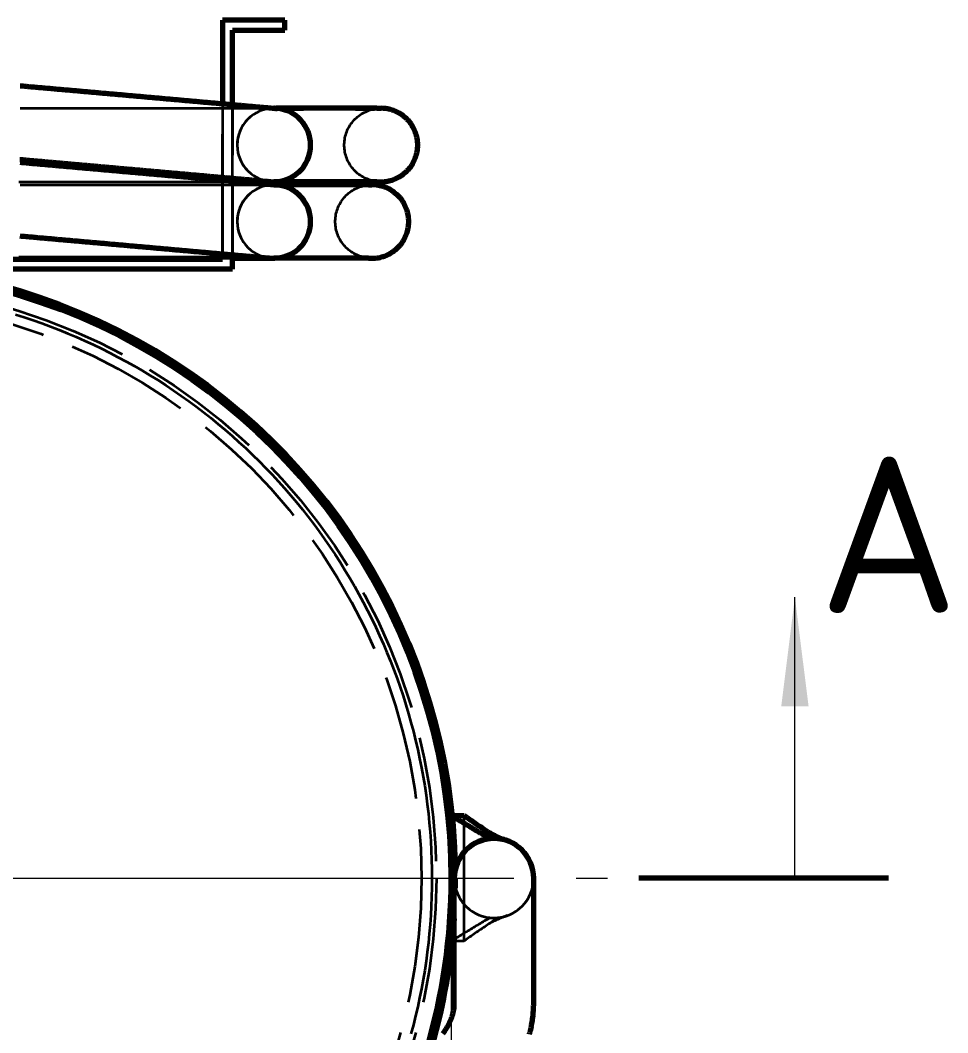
# Model space of a CAD drawing. Header units: millimetres. Extents: x 0 to 2382, y 0 to 420.
# Drawn here: x 165.21 to 194.89, y 138.14 to 170.56 of the extents above; entities that cross this region are included whole.
import ezdxf
from ezdxf.enums import TextEntityAlignment as Align

# ---------------------------------------------------------------- set-up
doc = ezdxf.new("R2010")
doc.units = ezdxf.units.MM
doc.linetypes.add('IRAM-E-TRAZOS', pattern=[5, 4, -1])
doc.linetypes.add('IRAM-F-TRAZO-PUNTO', pattern=[20, 15, -2, 1, -2])
for name, color, linetype, lineweight in [('01-VISIBLE', 7, 'CONTINUOUS', 70), ('02-OCULTA', 4, 'IRAM-E-TRAZOS', 35), ('03-EJE', 1, 'IRAM-F-TRAZO-PUNTO', 18), ('04-COTA', 3, 'CONTINUOUS', 18), ('06-TEXTO', 7, 'CONTINUOUS', 25), ('07-RECUADRO', 7, 'CONTINUOUS', 70), ('08-FINA', 5, 'CONTINUOUS', 18)]:
    doc.layers.add(name, color=color, linetype=linetype, lineweight=lineweight)
doc.styles.add('ISO3098', font='isocpeur.ttf')
doc.dimstyles.new('FLAMA-IRAM', dxfattribs={"dimtxt": 3.5, "dimasz": 3.5, "dimexe": 2, "dimexo": 1.5, "dimgap": 1, "dimtad": 1, "dimdec": 1, "dimtxsty": 'ISO3098', "dimblk": 'IRAM_FLECHA', "dimblk1": 'IRAM_FLECHA', "dimblk2": 'IRAM_FLECHA', "dimcen": 2.5, "dimclrd": 256, "dimclre": 256, "dimclrt": 256, "dimazin": 3, "dimtfac": 1, "dimtmove": 0, "dimatfit": 3, "dimlwd": 18, "dimlwe": 18})

# ---------------------------------------------------------------- blocks, each defined once
blk = doc.blocks.new('IRAM_FLECHA')
blk.add_solid([(0, 0), (-1, 0.125), (-1, -0.125)])

msp = doc.modelspace()

# ---------------------------------------------------------------- hatches: boundary and pattern name
at = {"layer": '08-FINA'}
h = msp.add_hatch(color=7, dxfattribs=at)
h.dxf.hatch_style = 1
h.paths.add_polyline_path([(190, 152.088), (189.563, 148.588), (190.438, 148.588)])

# ---------------------------------------------------------------- linework, layer by layer
at = {"layer": '01-VISIBLE'}
for p, q in [((173.68, 170.558), (171.68, 170.558)), ((171.68, 170.558), (171.68, 167.888)), ((173.68, 170.238), (173.68, 170.558)), ((172, 167.86), (172, 170.238)), ((172, 170.238), (173.68, 170.238)), ((173.406, 167.738), (173.665, 167.738)), ((173.665, 167.738), (173.406, 167.738)), ((175.933, 167.738), (174.275, 167.738)), ((176.623, 167.738), (176.543, 167.738)), ((171.68, 165.529), (171.68, 165.438)), ((172, 165.41), (172, 165.5)), ((173.406, 165.388), (173.665, 165.388)), ((173.665, 165.388), (173.406, 165.388)), ((175.933, 165.388), (174.275, 165.388)), ((176.623, 165.388), (176.543, 165.388)), ((173.65, 165.288), (173.393, 165.288)), ((175.738, 165.288), (174.161, 165.288)), ((176.357, 165.288), (176.249, 165.288)), ((171.68, 163.079), (171.68, 162.908)), ((147.32, 162.908), (171.68, 162.908)), ((147.32, 162.908), (171.68, 162.908)), ((172, 162.588), (172, 163.05)), ((173.65, 162.938), (173.393, 162.938)), ((175.738, 162.938), (174.161, 162.938)), ((176.357, 162.938), (176.249, 162.938)), ((172, 162.588), (161.862, 162.588)), ((179.42, 145.088), (179.04, 145.088)), ((179.1, 139.088), (179.1, 141.748)), ((181.64, 139.088), (181.64, 141.748)), ((179.04, 141.088), (179.1, 141.088))]:
    msp.add_line(p, q, dxfattribs=at)
for points in [[(165.205, 168.462), (165.254, 168.457), (165.304, 168.453), (165.354, 168.448), (165.404, 168.444), (165.454, 168.44), (165.504, 168.435), (165.554, 168.431), (165.603, 168.426), (165.653, 168.422), (165.703, 168.417), (165.753, 168.413), (165.803, 168.409), (165.853, 168.404), (165.902, 168.4), (165.952, 168.395), (166.002, 168.391), (166.052, 168.387), (166.102, 168.382), (166.152, 168.378), (166.201, 168.373), (166.251, 168.369), (166.301, 168.364), (166.351, 168.36), (166.401, 168.356), (166.451, 168.351), (166.501, 168.347), (166.55, 168.342), (166.6, 168.338), (166.65, 168.334), (166.7, 168.329), (166.75, 168.325), (166.8, 168.32), (166.849, 168.316), (166.899, 168.311), (166.949, 168.307), (166.999, 168.303), (167.049, 168.298), (167.099, 168.294), (167.148, 168.289), (167.198, 168.285), (167.248, 168.281), (167.298, 168.276), (167.348, 168.272), (167.398, 168.267), (167.448, 168.263), (167.497, 168.258), (167.547, 168.254), (167.597, 168.25), (167.647, 168.245), (167.697, 168.241), (167.747, 168.236), (167.796, 168.232), (167.846, 168.228), (167.896, 168.223), (167.946, 168.219), (167.996, 168.214), (168.046, 168.21), (168.096, 168.205), (168.145, 168.201), (168.195, 168.197), (168.245, 168.192), (168.295, 168.188), (168.345, 168.183), (168.395, 168.179), (168.444, 168.175), (168.494, 168.17), (168.544, 168.166), (168.594, 168.161), (168.644, 168.157), (168.694, 168.152), (168.743, 168.148), (168.793, 168.144), (168.843, 168.139), (168.893, 168.135), (168.943, 168.13), (168.993, 168.126), (169.043, 168.122), (169.092, 168.117), (169.142, 168.113), (169.192, 168.108), (169.242, 168.104), (169.292, 168.099), (169.342, 168.095), (169.391, 168.091), (169.441, 168.086), (169.491, 168.082), (169.541, 168.077), (169.591, 168.073), (169.641, 168.069), (169.69, 168.064), (169.74, 168.06), (169.79, 168.055), (169.84, 168.051), (169.89, 168.046), (169.94, 168.042), (169.99, 168.038), (170.039, 168.033), (170.089, 168.029), (170.139, 168.024), (170.189, 168.02), (170.239, 168.016), (170.289, 168.011), (170.338, 168.007), (170.388, 168.002), (170.438, 167.998), (170.488, 167.993), (170.538, 167.989), (170.588, 167.985), (170.638, 167.98), (170.687, 167.976), (170.737, 167.971), (170.787, 167.967), (170.837, 167.963), (170.887, 167.958), (170.937, 167.954), (170.986, 167.949), (171.036, 167.945), (171.086, 167.94), (171.136, 167.936), (171.186, 167.932), (171.236, 167.927), (171.285, 167.923), (171.335, 167.918), (171.385, 167.914), (171.435, 167.91), (171.485, 167.905), (171.535, 167.901), (171.585, 167.896), (171.634, 167.892), (171.684, 167.887), (171.734, 167.883), (171.784, 167.879), (171.834, 167.874), (171.884, 167.87), (171.933, 167.865), (171.983, 167.861), (172.033, 167.857), (172.083, 167.852), (172.133, 167.848), (172.183, 167.843), (172.232, 167.839), (172.282, 167.834), (172.332, 167.83), (172.382, 167.826), (172.432, 167.821), (172.482, 167.817), (172.532, 167.812), (172.581, 167.808), (172.631, 167.804), (172.681, 167.799), (172.731, 167.795), (172.781, 167.79), (172.831, 167.786), (172.88, 167.781), (172.93, 167.777), (172.98, 167.773), (173.03, 167.768), (173.08, 167.764), (173.13, 167.759), (173.179, 167.755), (173.229, 167.751), (173.279, 167.746), (173.329, 167.742), (173.379, 167.737), (173.429, 167.733)], [(173.406, 167.738), (173.401, 167.738), (173.396, 167.738), (173.392, 167.738), (173.387, 167.738), (173.382, 167.738), (173.377, 167.738)], [(173.665, 167.738), (173.716, 167.738), (173.767, 167.738), (173.818, 167.738), (173.869, 167.738), (173.92, 167.738), (173.97, 167.738), (174.021, 167.738), (174.072, 167.738), (174.123, 167.738), (174.174, 167.738), (174.225, 167.738), (174.275, 167.738)], [(174.275, 167.738), (174.225, 167.738), (174.174, 167.738), (174.123, 167.738), (174.072, 167.738), (174.021, 167.738), (173.97, 167.738), (173.92, 167.738), (173.869, 167.738), (173.818, 167.738), (173.767, 167.738), (173.716, 167.738), (173.665, 167.738)], [(175.933, 167.738), (175.984, 167.738), (176.034, 167.738), (176.085, 167.738), (176.136, 167.738), (176.187, 167.738), (176.238, 167.738), (176.288, 167.738), (176.339, 167.738), (176.39, 167.738), (176.441, 167.738), (176.492, 167.738), (176.543, 167.738)], [(176.543, 167.738), (176.492, 167.738), (176.441, 167.738), (176.39, 167.738), (176.339, 167.738), (176.288, 167.738), (176.238, 167.738), (176.187, 167.738), (176.136, 167.738), (176.085, 167.738), (176.034, 167.738), (175.984, 167.738), (175.933, 167.738)], [(176.623, 167.738), (176.645, 167.738), (176.666, 167.738), (176.688, 167.738), (176.709, 167.738), (176.731, 167.738), (176.753, 167.738)], [(177.928, 166.563), (177.927, 166.614), (177.923, 166.665), (177.918, 166.716), (177.91, 166.767), (177.9, 166.817), (177.888, 166.867), (177.873, 166.916), (177.857, 166.964), (177.838, 167.012), (177.818, 167.059), (177.795, 167.105), (177.77, 167.15), (177.744, 167.194), (177.715, 167.236), (177.685, 167.278), (177.653, 167.318), (177.619, 167.356), (177.584, 167.393), (177.547, 167.429), (177.508, 167.463), (177.468, 167.495), (177.427, 167.525), (177.384, 167.553), (177.34, 167.58), (177.295, 167.605), (177.249, 167.627), (177.202, 167.648), (177.155, 167.667), (177.106, 167.683), (177.057, 167.697), (177.007, 167.71), (176.957, 167.72), (176.906, 167.727), (176.855, 167.733), (176.804, 167.736), (176.753, 167.738)], [(176.753, 165.388), (176.804, 165.389), (176.855, 165.392), (176.906, 165.398), (176.957, 165.405), (177.007, 165.415), (177.057, 165.428), (177.106, 165.442), (177.155, 165.458), (177.202, 165.477), (177.249, 165.498), (177.295, 165.52), (177.34, 165.545), (177.384, 165.572), (177.427, 165.6), (177.468, 165.63), (177.508, 165.662), (177.547, 165.696), (177.584, 165.732), (177.619, 165.769), (177.653, 165.807), (177.685, 165.847), (177.715, 165.889), (177.744, 165.931), (177.77, 165.975), (177.795, 166.02), (177.818, 166.066), (177.838, 166.113), (177.857, 166.161), (177.873, 166.209), (177.888, 166.258), (177.9, 166.308), (177.91, 166.358), (177.918, 166.409), (177.923, 166.46), (177.927, 166.511), (177.928, 166.563)], [(165.197, 166.103), (165.246, 166.099), (165.296, 166.094), (165.346, 166.09), (165.396, 166.085), (165.446, 166.081), (165.496, 166.077), (165.545, 166.072), (165.595, 166.068), (165.645, 166.063), (165.695, 166.059), (165.745, 166.055), (165.795, 166.05), (165.845, 166.046), (165.894, 166.041), (165.944, 166.037), (165.994, 166.032), (166.044, 166.028), (166.094, 166.024), (166.144, 166.019), (166.193, 166.015), (166.243, 166.01), (166.293, 166.006), (166.343, 166.002), (166.393, 165.997), (166.443, 165.993), (166.492, 165.988), (166.542, 165.984), (166.592, 165.979), (166.642, 165.975), (166.692, 165.971), (166.742, 165.966), (166.792, 165.962), (166.841, 165.957), (166.891, 165.953), (166.941, 165.949), (166.991, 165.944), (167.041, 165.94), (167.091, 165.935), (167.14, 165.931), (167.19, 165.926), (167.24, 165.922), (167.29, 165.918), (167.34, 165.913), (167.39, 165.909), (167.44, 165.904), (167.489, 165.9), (167.539, 165.896), (167.589, 165.891), (167.639, 165.887), (167.689, 165.882), (167.739, 165.878), (167.788, 165.873), (167.838, 165.869), (167.888, 165.865), (167.938, 165.86), (167.988, 165.856), (168.038, 165.851), (168.087, 165.847), (168.137, 165.843), (168.187, 165.838), (168.237, 165.834), (168.287, 165.829), (168.337, 165.825), (168.387, 165.82), (168.436, 165.816), (168.486, 165.812), (168.536, 165.807), (168.586, 165.803), (168.636, 165.798), (168.686, 165.794), (168.735, 165.79), (168.785, 165.785), (168.835, 165.781), (168.885, 165.776), (168.935, 165.772), (168.985, 165.767), (169.034, 165.763), (169.084, 165.759), (169.134, 165.754), (169.184, 165.75), (169.234, 165.745), (169.284, 165.741), (169.334, 165.737), (169.383, 165.732), (169.433, 165.728), (169.483, 165.723), (169.533, 165.719), (169.583, 165.714), (169.633, 165.71), (169.682, 165.706), (169.732, 165.701), (169.782, 165.697), (169.832, 165.692), (169.882, 165.688), (169.932, 165.684), (169.981, 165.679), (170.031, 165.675), (170.081, 165.67), (170.131, 165.666), (170.181, 165.661), (170.231, 165.657), (170.281, 165.653), (170.33, 165.648), (170.38, 165.644), (170.43, 165.639), (170.48, 165.635), (170.53, 165.631), (170.58, 165.626), (170.629, 165.622), (170.679, 165.617), (170.729, 165.613), (170.779, 165.608), (170.829, 165.604), (170.879, 165.6), (170.929, 165.595), (170.978, 165.591), (171.028, 165.586), (171.078, 165.582), (171.128, 165.578), (171.178, 165.573), (171.228, 165.569), (171.277, 165.564), (171.327, 165.56), (171.377, 165.555), (171.427, 165.551), (171.477, 165.547), (171.527, 165.542), (171.576, 165.538), (171.626, 165.533), (171.676, 165.529), (171.726, 165.525), (171.776, 165.52), (171.826, 165.516), (171.876, 165.511), (171.925, 165.507), (171.975, 165.502), (172.025, 165.498), (172.075, 165.494), (172.125, 165.489), (172.175, 165.485), (172.224, 165.48), (172.274, 165.476), (172.324, 165.472), (172.374, 165.467), (172.424, 165.463), (172.474, 165.458), (172.523, 165.454), (172.573, 165.449), (172.623, 165.445), (172.673, 165.441), (172.723, 165.436), (172.773, 165.432), (172.823, 165.427), (172.872, 165.423), (172.922, 165.419), (172.972, 165.414), (173.022, 165.41), (173.072, 165.405), (173.122, 165.401), (173.171, 165.397), (173.221, 165.392)], [(165.205, 166.012), (165.254, 166.007), (165.304, 166.003), (165.354, 165.998), (165.404, 165.994), (165.454, 165.99), (165.504, 165.985), (165.554, 165.981), (165.603, 165.976), (165.653, 165.972), (165.703, 165.967), (165.753, 165.963), (165.803, 165.959), (165.853, 165.954), (165.902, 165.95), (165.952, 165.945), (166.002, 165.941), (166.052, 165.937), (166.102, 165.932), (166.152, 165.928), (166.201, 165.923), (166.251, 165.919), (166.301, 165.914), (166.351, 165.91), (166.401, 165.906), (166.451, 165.901), (166.501, 165.897), (166.55, 165.892), (166.6, 165.888), (166.65, 165.884), (166.7, 165.879), (166.75, 165.875), (166.8, 165.87), (166.849, 165.866), (166.899, 165.861), (166.949, 165.857), (166.999, 165.853), (167.049, 165.848), (167.099, 165.844), (167.148, 165.839), (167.198, 165.835), (167.248, 165.831), (167.298, 165.826), (167.348, 165.822), (167.398, 165.817), (167.448, 165.813), (167.497, 165.808), (167.547, 165.804), (167.597, 165.8), (167.647, 165.795), (167.697, 165.791), (167.747, 165.786), (167.796, 165.782), (167.846, 165.778), (167.896, 165.773), (167.946, 165.769), (167.996, 165.764), (168.046, 165.76), (168.096, 165.755), (168.145, 165.751), (168.195, 165.747), (168.245, 165.742), (168.295, 165.738), (168.345, 165.733), (168.395, 165.729), (168.444, 165.725), (168.494, 165.72), (168.544, 165.716), (168.594, 165.711), (168.644, 165.707), (168.694, 165.702), (168.743, 165.698), (168.793, 165.694), (168.843, 165.689), (168.893, 165.685), (168.943, 165.68), (168.993, 165.676), (169.043, 165.672), (169.092, 165.667), (169.142, 165.663), (169.192, 165.658), (169.242, 165.654), (169.292, 165.649), (169.342, 165.645), (169.391, 165.641), (169.441, 165.636), (169.491, 165.632), (169.541, 165.627), (169.591, 165.623), (169.641, 165.619), (169.69, 165.614), (169.74, 165.61), (169.79, 165.605), (169.84, 165.601), (169.89, 165.596), (169.94, 165.592), (169.99, 165.588), (170.039, 165.583), (170.089, 165.579), (170.139, 165.574), (170.189, 165.57), (170.239, 165.566), (170.289, 165.561), (170.338, 165.557), (170.388, 165.552), (170.438, 165.548), (170.488, 165.543), (170.538, 165.539), (170.588, 165.535), (170.638, 165.53), (170.687, 165.526), (170.737, 165.521), (170.787, 165.517), (170.837, 165.513), (170.887, 165.508), (170.937, 165.504), (170.986, 165.499), (171.036, 165.495), (171.086, 165.49), (171.136, 165.486), (171.186, 165.482), (171.236, 165.477), (171.285, 165.473), (171.335, 165.468), (171.385, 165.464), (171.435, 165.46), (171.485, 165.455), (171.535, 165.451), (171.585, 165.446), (171.634, 165.442), (171.684, 165.437), (171.734, 165.433), (171.784, 165.429), (171.834, 165.424), (171.884, 165.42), (171.933, 165.415), (171.983, 165.411), (172.033, 165.407), (172.083, 165.402), (172.133, 165.398), (172.183, 165.393), (172.232, 165.389), (172.282, 165.384), (172.332, 165.38), (172.382, 165.376), (172.432, 165.371), (172.482, 165.367), (172.532, 165.362), (172.581, 165.358), (172.631, 165.354), (172.681, 165.349), (172.731, 165.345), (172.781, 165.34), (172.831, 165.336), (172.88, 165.331), (172.93, 165.327), (172.98, 165.323), (173.03, 165.318), (173.08, 165.314), (173.13, 165.309), (173.179, 165.305), (173.229, 165.301), (173.279, 165.296), (173.329, 165.292), (173.379, 165.287), (173.429, 165.283)], [(172.248, 165.388), (172.3, 165.388), (172.351, 165.388), (172.402, 165.388), (172.453, 165.388), (172.505, 165.388), (172.556, 165.388), (172.607, 165.388), (172.659, 165.388), (172.71, 165.388), (172.761, 165.388), (172.812, 165.388), (172.864, 165.388), (172.915, 165.388), (172.966, 165.388), (173.017, 165.388), (173.069, 165.388), (173.12, 165.388), (173.171, 165.388), (173.222, 165.388), (173.274, 165.388), (173.325, 165.388)], [(173.406, 165.388), (173.393, 165.388), (173.379, 165.388), (173.366, 165.388), (173.352, 165.388), (173.339, 165.388), (173.325, 165.388)], [(173.665, 165.388), (173.716, 165.388), (173.767, 165.388), (173.818, 165.388), (173.869, 165.388), (173.92, 165.388), (173.97, 165.388), (174.021, 165.388), (174.072, 165.388), (174.123, 165.388), (174.174, 165.388), (174.225, 165.388), (174.275, 165.388)], [(174.275, 165.388), (174.225, 165.388), (174.174, 165.388), (174.123, 165.388), (174.072, 165.388), (174.021, 165.388), (173.97, 165.388), (173.92, 165.388), (173.869, 165.388), (173.818, 165.388), (173.767, 165.388), (173.716, 165.388), (173.665, 165.388)], [(175.933, 165.388), (175.984, 165.388), (176.034, 165.388), (176.085, 165.388), (176.136, 165.388), (176.187, 165.388), (176.238, 165.388), (176.288, 165.388), (176.339, 165.388), (176.39, 165.388), (176.441, 165.388), (176.492, 165.388), (176.543, 165.388)], [(176.543, 165.388), (176.492, 165.388), (176.441, 165.388), (176.39, 165.388), (176.339, 165.388), (176.288, 165.388), (176.238, 165.388), (176.187, 165.388), (176.136, 165.388), (176.085, 165.388), (176.034, 165.388), (175.984, 165.388), (175.933, 165.388)], [(176.623, 165.388), (176.645, 165.388), (176.666, 165.388), (176.688, 165.388), (176.709, 165.388), (176.731, 165.388), (176.753, 165.388)], [(176.623, 165.388), (176.645, 165.388), (176.666, 165.388), (176.688, 165.388), (176.709, 165.388), (176.731, 165.388), (176.753, 165.388)], [(173.393, 165.288), (173.39, 165.288), (173.387, 165.288), (173.385, 165.288), (173.382, 165.288), (173.38, 165.288), (173.377, 165.288)], [(174.161, 165.288), (174.11, 165.288), (174.059, 165.288), (174.007, 165.288), (173.956, 165.288), (173.905, 165.288), (173.854, 165.288), (173.803, 165.288), (173.752, 165.288), (173.701, 165.288), (173.65, 165.288)], [(176.249, 165.288), (176.198, 165.288), (176.147, 165.288), (176.096, 165.288), (176.045, 165.288), (175.993, 165.288), (175.942, 165.288), (175.891, 165.288), (175.84, 165.288), (175.789, 165.288), (175.738, 165.288)], [(176.357, 165.288), (176.375, 165.288), (176.393, 165.288), (176.411, 165.288), (176.429, 165.288), (176.447, 165.288), (176.465, 165.288)], [(177.64, 164.113), (177.639, 164.164), (177.636, 164.215), (177.63, 164.266), (177.622, 164.317), (177.612, 164.367), (177.6, 164.417), (177.586, 164.466), (177.569, 164.514), (177.551, 164.562), (177.53, 164.609), (177.507, 164.655), (177.483, 164.7), (177.456, 164.744), (177.428, 164.786), (177.397, 164.828), (177.365, 164.868), (177.331, 164.906), (177.296, 164.943), (177.259, 164.979), (177.22, 165.013), (177.18, 165.045), (177.139, 165.075), (177.096, 165.103), (177.053, 165.13), (177.008, 165.155), (176.962, 165.177), (176.915, 165.198), (176.867, 165.217), (176.818, 165.233), (176.769, 165.247), (176.719, 165.26), (176.669, 165.27), (176.618, 165.277), (176.567, 165.283), (176.516, 165.286), (176.465, 165.288)], [(176.465, 162.938), (176.516, 162.939), (176.567, 162.942), (176.618, 162.948), (176.669, 162.955), (176.719, 162.965), (176.769, 162.978), (176.818, 162.992), (176.867, 163.008), (176.915, 163.027), (176.962, 163.048), (177.008, 163.07), (177.053, 163.095), (177.096, 163.122), (177.139, 163.15), (177.18, 163.18), (177.22, 163.212), (177.259, 163.246), (177.296, 163.282), (177.331, 163.319), (177.365, 163.357), (177.397, 163.397), (177.428, 163.439), (177.456, 163.481), (177.483, 163.525), (177.507, 163.57), (177.53, 163.616), (177.551, 163.663), (177.569, 163.711), (177.586, 163.759), (177.6, 163.808), (177.612, 163.858), (177.622, 163.908), (177.63, 163.959), (177.636, 164.01), (177.639, 164.061), (177.64, 164.113)], [(165.197, 163.653), (165.246, 163.649), (165.296, 163.644), (165.346, 163.64), (165.396, 163.635), (165.446, 163.631), (165.496, 163.627), (165.545, 163.622), (165.595, 163.618), (165.645, 163.613), (165.695, 163.609), (165.745, 163.605), (165.795, 163.6), (165.845, 163.596), (165.894, 163.591), (165.944, 163.587), (165.994, 163.582), (166.044, 163.578), (166.094, 163.574), (166.144, 163.569), (166.193, 163.565), (166.243, 163.56), (166.293, 163.556), (166.343, 163.552), (166.393, 163.547), (166.443, 163.543), (166.492, 163.538), (166.542, 163.534), (166.592, 163.529), (166.642, 163.525), (166.692, 163.521), (166.742, 163.516), (166.792, 163.512), (166.841, 163.507), (166.891, 163.503), (166.941, 163.499), (166.991, 163.494), (167.041, 163.49), (167.091, 163.485), (167.14, 163.481), (167.19, 163.476), (167.24, 163.472), (167.29, 163.468), (167.34, 163.463), (167.39, 163.459), (167.44, 163.454), (167.489, 163.45), (167.539, 163.446), (167.589, 163.441), (167.639, 163.437), (167.689, 163.432), (167.739, 163.428), (167.788, 163.423), (167.838, 163.419), (167.888, 163.415), (167.938, 163.41), (167.988, 163.406), (168.038, 163.401), (168.087, 163.397), (168.137, 163.393), (168.187, 163.388), (168.237, 163.384), (168.287, 163.379), (168.337, 163.375), (168.387, 163.37), (168.436, 163.366), (168.486, 163.362), (168.536, 163.357), (168.586, 163.353), (168.636, 163.348), (168.686, 163.344), (168.735, 163.34), (168.785, 163.335), (168.835, 163.331), (168.885, 163.326), (168.935, 163.322), (168.985, 163.317), (169.034, 163.313), (169.084, 163.309), (169.134, 163.304), (169.184, 163.3), (169.234, 163.295), (169.284, 163.291), (169.334, 163.287), (169.383, 163.282), (169.433, 163.278), (169.483, 163.273), (169.533, 163.269), (169.583, 163.264), (169.633, 163.26), (169.682, 163.256), (169.732, 163.251), (169.782, 163.247), (169.832, 163.242), (169.882, 163.238), (169.932, 163.234), (169.981, 163.229), (170.031, 163.225), (170.081, 163.22), (170.131, 163.216), (170.181, 163.211), (170.231, 163.207), (170.281, 163.203), (170.33, 163.198), (170.38, 163.194), (170.43, 163.189), (170.48, 163.185), (170.53, 163.181), (170.58, 163.176), (170.629, 163.172), (170.679, 163.167), (170.729, 163.163), (170.779, 163.158), (170.829, 163.154), (170.879, 163.15), (170.929, 163.145), (170.978, 163.141), (171.028, 163.136), (171.078, 163.132), (171.128, 163.128), (171.178, 163.123), (171.228, 163.119), (171.277, 163.114), (171.327, 163.11), (171.377, 163.105), (171.427, 163.101), (171.477, 163.097), (171.527, 163.092), (171.576, 163.088), (171.626, 163.083), (171.676, 163.079), (171.726, 163.075), (171.776, 163.07), (171.826, 163.066), (171.876, 163.061), (171.925, 163.057), (171.975, 163.052), (172.025, 163.048), (172.075, 163.044), (172.125, 163.039), (172.175, 163.035), (172.224, 163.03), (172.274, 163.026), (172.324, 163.022), (172.374, 163.017), (172.424, 163.013), (172.474, 163.008), (172.523, 163.004), (172.573, 162.999), (172.623, 162.995), (172.673, 162.991), (172.723, 162.986), (172.773, 162.982), (172.823, 162.977), (172.872, 162.973), (172.922, 162.969), (172.972, 162.964), (173.022, 162.96), (173.072, 162.955), (173.122, 162.951), (173.171, 162.947), (173.221, 162.942)], [(165.159, 162.938), (165.209, 162.938), (165.259, 162.938), (165.309, 162.938), (165.359, 162.938), (165.41, 162.938), (165.46, 162.938), (165.51, 162.938), (165.56, 162.938), (165.61, 162.938), (165.66, 162.938), (165.71, 162.938), (165.761, 162.938), (165.811, 162.938), (165.861, 162.938), (165.911, 162.938), (165.961, 162.938), (166.011, 162.938), (166.062, 162.938), (166.112, 162.938), (166.162, 162.938), (166.212, 162.938), (166.262, 162.938), (166.312, 162.938), (166.363, 162.938), (166.413, 162.938), (166.463, 162.938), (166.513, 162.938), (166.563, 162.938), (166.613, 162.938), (166.664, 162.938), (166.714, 162.938), (166.764, 162.938), (166.814, 162.938), (166.864, 162.938), (166.914, 162.938), (166.965, 162.938), (167.015, 162.938), (167.065, 162.938), (167.115, 162.938), (167.165, 162.938), (167.215, 162.938), (167.266, 162.938), (167.316, 162.938), (167.366, 162.938), (167.416, 162.938), (167.466, 162.938), (167.516, 162.938), (167.567, 162.938), (167.617, 162.938), (167.667, 162.938), (167.717, 162.938), (167.767, 162.938), (167.817, 162.938), (167.868, 162.938), (167.918, 162.938), (167.968, 162.938), (168.018, 162.938), (168.068, 162.938), (168.118, 162.938), (168.169, 162.938), (168.219, 162.938), (168.269, 162.938), (168.319, 162.938), (168.369, 162.938), (168.419, 162.938), (168.47, 162.938), (168.52, 162.938), (168.57, 162.938), (168.62, 162.938), (168.67, 162.938), (168.72, 162.938), (168.77, 162.938), (168.821, 162.938), (168.871, 162.938), (168.921, 162.938), (168.971, 162.938), (169.021, 162.938), (169.071, 162.938), (169.122, 162.938), (169.172, 162.938), (169.222, 162.938), (169.272, 162.938), (169.322, 162.938), (169.372, 162.938), (169.423, 162.938), (169.473, 162.938), (169.523, 162.938), (169.573, 162.938), (169.623, 162.938), (169.673, 162.938), (169.724, 162.938), (169.774, 162.938), (169.824, 162.938), (169.874, 162.938), (169.924, 162.938), (169.974, 162.938), (170.025, 162.938), (170.075, 162.938), (170.125, 162.938), (170.175, 162.938), (170.225, 162.938), (170.275, 162.938), (170.326, 162.938), (170.376, 162.938), (170.426, 162.938), (170.476, 162.938), (170.526, 162.938), (170.576, 162.938), (170.627, 162.938), (170.677, 162.938), (170.727, 162.938), (170.777, 162.938), (170.827, 162.938), (170.877, 162.938), (170.928, 162.938), (170.978, 162.938), (171.028, 162.938), (171.078, 162.938), (171.128, 162.938), (171.178, 162.938), (171.229, 162.938), (171.279, 162.938), (171.329, 162.938), (171.379, 162.938), (171.429, 162.938), (171.479, 162.938), (171.53, 162.938), (171.58, 162.938), (171.63, 162.938), (171.68, 162.938)], [(172, 162.938), (172.051, 162.938), (172.102, 162.938), (172.153, 162.938), (172.204, 162.938), (172.255, 162.938), (172.306, 162.938), (172.357, 162.938), (172.408, 162.938), (172.459, 162.938), (172.51, 162.938), (172.561, 162.938), (172.612, 162.938), (172.663, 162.938), (172.713, 162.938), (172.764, 162.938), (172.815, 162.938), (172.866, 162.938), (172.917, 162.938), (172.968, 162.938), (173.019, 162.938), (173.07, 162.938), (173.121, 162.938), (173.172, 162.938), (173.223, 162.938), (173.274, 162.938), (173.325, 162.938)], [(173.393, 162.938), (173.381, 162.938), (173.37, 162.938), (173.359, 162.938), (173.348, 162.938), (173.336, 162.938), (173.325, 162.938)], [(174.161, 162.938), (174.11, 162.938), (174.059, 162.938), (174.007, 162.938), (173.956, 162.938), (173.905, 162.938), (173.854, 162.938), (173.803, 162.938), (173.752, 162.938), (173.701, 162.938), (173.65, 162.938)], [(176.249, 162.938), (176.198, 162.938), (176.147, 162.938), (176.096, 162.938), (176.045, 162.938), (175.993, 162.938), (175.942, 162.938), (175.891, 162.938), (175.84, 162.938), (175.789, 162.938), (175.738, 162.938)], [(176.357, 162.938), (176.375, 162.938), (176.393, 162.938), (176.411, 162.938), (176.429, 162.938), (176.447, 162.938), (176.465, 162.938)], [(176.357, 162.938), (176.375, 162.938), (176.393, 162.938), (176.411, 162.938), (176.429, 162.938), (176.447, 162.938), (176.465, 162.938)], [(180.244, 144.351), (180.201, 144.377), (180.158, 144.403), (180.115, 144.429), (180.072, 144.455), (180.029, 144.48), (179.986, 144.506), (179.943, 144.532), (179.9, 144.558), (179.857, 144.584), (179.814, 144.609), (179.771, 144.635), (179.729, 144.661), (179.686, 144.687), (179.643, 144.713), (179.6, 144.739), (179.557, 144.764), (179.514, 144.79), (179.471, 144.816), (179.428, 144.842), (179.385, 144.868), (179.342, 144.894), (179.299, 144.919), (179.256, 144.945), (179.213, 144.971), (179.171, 144.997), (179.128, 145.023), (179.085, 145.049), (179.042, 145.074)], [(180.118, 144.61), (180.074, 144.64), (180.03, 144.67), (179.987, 144.7), (179.943, 144.73), (179.9, 144.759), (179.856, 144.789), (179.812, 144.819), (179.769, 144.849), (179.725, 144.879), (179.682, 144.909), (179.638, 144.938), (179.594, 144.968), (179.551, 144.998), (179.507, 145.028), (179.464, 145.058), (179.42, 145.088)], [(180.496, 144.351), (180.454, 144.38), (180.412, 144.409), (180.37, 144.438), (180.328, 144.466), (180.286, 144.495), (180.244, 144.524), (180.202, 144.553), (180.16, 144.581), (180.118, 144.61)], [(180.789, 144.286), (180.739, 144.304), (180.689, 144.323), (180.639, 144.342), (180.59, 144.362), (180.54, 144.383), (180.491, 144.404), (180.443, 144.427), (180.395, 144.45), (180.347, 144.474), (180.3, 144.499), (180.253, 144.525), (180.207, 144.552), (180.162, 144.581), (180.118, 144.61)], [(179.1, 141.748), (179.1, 141.799), (179.1, 141.851), (179.1, 141.902), (179.1, 141.954), (179.1, 142.005), (179.1, 142.057), (179.1, 142.108), (179.1, 142.16), (179.1, 142.212), (179.1, 142.263), (179.1, 142.315), (179.1, 142.366), (179.1, 142.418), (179.1, 142.469), (179.1, 142.521), (179.1, 142.572), (179.1, 142.624), (179.1, 142.675), (179.1, 142.727), (179.1, 142.778), (179.1, 142.83), (179.1, 142.881), (179.1, 142.933), (179.1, 142.984), (179.1, 143.036), (179.1, 143.088)], [(181.64, 141.748), (181.64, 141.799), (181.64, 141.851), (181.64, 141.902), (181.64, 141.954), (181.64, 142.005), (181.64, 142.057), (181.64, 142.108), (181.64, 142.16), (181.64, 142.212), (181.64, 142.263), (181.64, 142.315), (181.64, 142.366), (181.64, 142.418), (181.64, 142.469), (181.64, 142.521), (181.64, 142.572), (181.64, 142.624), (181.64, 142.675), (181.64, 142.727), (181.64, 142.778), (181.64, 142.83), (181.64, 142.881), (181.64, 142.933), (181.64, 142.984), (181.64, 143.036), (181.64, 143.088)], [(179.1, 141.136), (179.09, 141.13), (179.081, 141.124), (179.071, 141.118), (179.061, 141.112), (179.051, 141.106), (179.042, 141.101)], [(178.736, 138.12), (178.765, 138.16), (178.794, 138.201), (178.821, 138.243), (178.848, 138.286), (178.874, 138.329), (178.898, 138.372), (178.922, 138.416), (178.945, 138.461), (178.966, 138.506), (178.986, 138.552), (179.005, 138.599), (179.022, 138.646), (179.038, 138.693), (179.052, 138.741), (179.064, 138.79), (179.075, 138.839), (179.084, 138.888), (179.091, 138.938), (179.096, 138.987), (179.099, 139.037), (179.1, 139.088)], [(181.509, 138.099), (181.522, 138.147), (181.534, 138.196), (181.545, 138.244), (181.556, 138.293), (181.566, 138.342), (181.575, 138.391), (181.584, 138.44), (181.592, 138.49), (181.6, 138.539), (181.607, 138.589), (181.613, 138.638), (181.619, 138.688), (181.624, 138.738), (181.628, 138.788), (181.632, 138.838), (181.635, 138.888), (181.637, 138.937), (181.639, 138.987), (181.64, 139.037), (181.64, 139.088)]]:
    msp.add_lwpolyline(points, dxfattribs=at)
for centre, radius, start, end in [((173.325, 166.563), 1.175, 88.017, 90), ((173.325, 166.563), 1.175, 0, 84.9364), ((173.325, 166.563), 1.175, 0, 84.9364), ((173.325, 166.563), 1.175, 84.9364, 84.9379), ((173.325, 166.563), 1.175, -95.0636, 0), ((173.325, 166.563), 1.175, -95.0652, -95.0636), ((173.325, 164.113), 1.175, 88.3461, 90), ((173.325, 164.113), 1.175, 0, 90), ((173.325, 164.113), 1.175, 0, 84.9364), ((173.325, 164.113), 1.175, 84.9364, 84.9379), ((173.325, 164.113), 1.175, -95.0636, 0), ((173.325, 164.113), 1.175, -95.0652, -95.0636), ((159.5, 143.088), 19.643, 0.922, 125.6391), ((159.5, 143.088), 19.5, 0, 125.8133), ((180.37, 143.088), 1.27, 0, -180), ((180.37, 143.088), 1.27, 95.7106, 165.5895), ((180.37, 143.088), 1.27, 84.2894, 95.7106), ((159.5, 143.088), 19.5, -16.5135, 0), ((159.5, 143.088), 19.643, -0.922, 0), ((159.5, 143.088), 19.643, -15.8234, -3.7697)]:
    msp.add_arc(centre, radius, start, end, dxfattribs=at)
at = {"layer": '02-OCULTA'}
for p, q in [((171.68, 162.908), (171.68, 170.558)), ((171.68, 170.558), (173.68, 170.558)), ((173.68, 170.558), (171.68, 170.558)), ((171.68, 170.558), (171.68, 162.908)), ((171.68, 162.908), (171.68, 170.558)), ((171.68, 170.558), (173.68, 170.558)), ((173.68, 170.238), (173.68, 170.558)), ((173.68, 170.238), (173.68, 170.558)), ((173.68, 170.238), (173.68, 170.558)), ((172, 170.238), (173.68, 170.238)), ((172, 170.238), (172, 162.588)), ((172, 162.588), (172, 170.238)), ((172, 170.238), (173.68, 170.238)), ((172, 170.238), (173.68, 170.238)), ((172, 170.238), (172, 162.588)), ((171.68, 167.888), (171.68, 165.529)), ((172, 165.5), (172, 167.86)), ((174.275, 167.738), (175.933, 167.738)), ((176.543, 167.738), (176.623, 167.738)), ((171.68, 165.438), (171.68, 163.079)), ((172, 163.05), (172, 165.41)), ((174.275, 165.388), (175.933, 165.388)), ((176.543, 165.388), (176.623, 165.388)), ((173.393, 165.288), (173.65, 165.288)), ((174.161, 165.288), (175.738, 165.288)), ((176.249, 165.288), (176.357, 165.288)), ((147.32, 162.908), (171.68, 162.908)), ((147.32, 162.908), (171.68, 162.908)), ((173.393, 162.938), (173.65, 162.938)), ((174.161, 162.938), (175.738, 162.938)), ((176.249, 162.938), (176.357, 162.938)), ((147, 162.588), (172, 162.588)), ((172, 162.588), (147, 162.588)), ((147, 162.588), (172, 162.588)), ((178.046, 149.113), (178.074, 149.123)), ((178.046, 149.113), (178.074, 149.123)), ((179.02, 145.088), (179.02, 141.088)), ((179.04, 145.088), (179.02, 145.088)), ((179.02, 141.088), (179.02, 145.088)), ((179.02, 145.088), (179.42, 145.088)), ((179.42, 143.088), (179.42, 145.088)), ((179.42, 141.088), (179.42, 145.088)), ((179.42, 141.088), (179.42, 143.088)), ((179.02, 141.088), (179.04, 141.088)), ((179.02, 141.088), (179.42, 141.088)), ((179.1, 141.088), (179.42, 141.088))]:
    msp.add_line(p, q, dxfattribs=at)
for points in [[(165.206, 167.738), (165.256, 167.738), (165.306, 167.738), (165.357, 167.738), (165.407, 167.738), (165.457, 167.738), (165.507, 167.738), (165.557, 167.738), (165.607, 167.738), (165.657, 167.738), (165.707, 167.738), (165.758, 167.738), (165.808, 167.738), (165.858, 167.738), (165.908, 167.738), (165.958, 167.738), (166.008, 167.738), (166.058, 167.738), (166.108, 167.738), (166.158, 167.738), (166.209, 167.738), (166.259, 167.738), (166.309, 167.738), (166.359, 167.738), (166.409, 167.738), (166.459, 167.738), (166.509, 167.738), (166.559, 167.738), (166.609, 167.738), (166.66, 167.738), (166.71, 167.738), (166.76, 167.738), (166.81, 167.738), (166.86, 167.738), (166.91, 167.738), (166.96, 167.738), (167.01, 167.738), (167.061, 167.738), (167.111, 167.738), (167.161, 167.738), (167.211, 167.738), (167.261, 167.738), (167.311, 167.738), (167.361, 167.738), (167.411, 167.738), (167.461, 167.738), (167.512, 167.738), (167.562, 167.738), (167.612, 167.738), (167.662, 167.738), (167.712, 167.738), (167.762, 167.738), (167.812, 167.738), (167.862, 167.738), (167.913, 167.738), (167.963, 167.738), (168.013, 167.738), (168.063, 167.738), (168.113, 167.738), (168.163, 167.738), (168.213, 167.738), (168.263, 167.738), (168.313, 167.738), (168.364, 167.738), (168.414, 167.738), (168.464, 167.738), (168.514, 167.738), (168.564, 167.738), (168.614, 167.738), (168.664, 167.738), (168.714, 167.738), (168.764, 167.738), (168.815, 167.738), (168.865, 167.738), (168.915, 167.738), (168.965, 167.738), (169.015, 167.738), (169.065, 167.738), (169.115, 167.738), (169.165, 167.738), (169.216, 167.738), (169.266, 167.738), (169.316, 167.738), (169.366, 167.738), (169.416, 167.738), (169.466, 167.738), (169.516, 167.738), (169.566, 167.738), (169.616, 167.738), (169.667, 167.738), (169.717, 167.738), (169.767, 167.738), (169.817, 167.738), (169.867, 167.738), (169.917, 167.738), (169.967, 167.738), (170.017, 167.738), (170.067, 167.738), (170.118, 167.738), (170.168, 167.738), (170.218, 167.738), (170.268, 167.738), (170.318, 167.738), (170.368, 167.738), (170.418, 167.738), (170.468, 167.738), (170.519, 167.738), (170.569, 167.738), (170.619, 167.738), (170.669, 167.738), (170.719, 167.738), (170.769, 167.738), (170.819, 167.738), (170.869, 167.738), (170.919, 167.738), (170.97, 167.738), (171.02, 167.738), (171.07, 167.738), (171.12, 167.738), (171.17, 167.738), (171.22, 167.738), (171.27, 167.738), (171.32, 167.738), (171.37, 167.738), (171.421, 167.738), (171.471, 167.738), (171.521, 167.738), (171.571, 167.738), (171.621, 167.738), (171.671, 167.738), (171.721, 167.738), (171.771, 167.738), (171.822, 167.738), (171.872, 167.738), (171.922, 167.738), (171.972, 167.738), (172.022, 167.738), (172.072, 167.738), (172.122, 167.738), (172.172, 167.738), (172.222, 167.738), (172.273, 167.738), (172.323, 167.738), (172.373, 167.738), (172.423, 167.738), (172.473, 167.738), (172.523, 167.738), (172.573, 167.738), (172.623, 167.738), (172.673, 167.738), (172.724, 167.738), (172.774, 167.738), (172.824, 167.738), (172.874, 167.738), (172.924, 167.738), (172.974, 167.738), (173.024, 167.738), (173.074, 167.738), (173.125, 167.738), (173.175, 167.738), (173.225, 167.738), (173.275, 167.738), (173.325, 167.738)], [(173.406, 167.738), (173.393, 167.738), (173.379, 167.738), (173.366, 167.738), (173.352, 167.738), (173.339, 167.738), (173.325, 167.738)], [(173.377, 167.738), (173.368, 167.738), (173.36, 167.738), (173.351, 167.738), (173.342, 167.738), (173.334, 167.738), (173.325, 167.738)], [(176.753, 165.388), (176.702, 165.389), (176.652, 165.392), (176.602, 165.397), (176.552, 165.405), (176.502, 165.415), (176.453, 165.426), (176.404, 165.44), (176.356, 165.456), (176.309, 165.475), (176.263, 165.495), (176.217, 165.517), (176.173, 165.541), (176.129, 165.567), (176.087, 165.594), (176.046, 165.624), (176.006, 165.655), (175.968, 165.688), (175.931, 165.723), (175.896, 165.759), (175.862, 165.797), (175.83, 165.836), (175.799, 165.876), (175.771, 165.918), (175.744, 165.96), (175.719, 166.004), (175.696, 166.049), (175.675, 166.095), (175.656, 166.142), (175.638, 166.19), (175.623, 166.238), (175.611, 166.287), (175.6, 166.336), (175.591, 166.386), (175.585, 166.436), (175.58, 166.487), (175.578, 166.537), (175.578, 166.588), (175.58, 166.638), (175.585, 166.689), (175.591, 166.739), (175.6, 166.789), (175.611, 166.838), (175.623, 166.887), (175.638, 166.935), (175.656, 166.983), (175.675, 167.03), (175.696, 167.076), (175.719, 167.121), (175.744, 167.165), (175.771, 167.207), (175.799, 167.249), (175.83, 167.289), (175.862, 167.328), (175.896, 167.366), (175.931, 167.402), (175.968, 167.437), (176.006, 167.47), (176.046, 167.501), (176.087, 167.531), (176.129, 167.558), (176.173, 167.584), (176.217, 167.608), (176.263, 167.63), (176.309, 167.65), (176.356, 167.669), (176.404, 167.685), (176.453, 167.699), (176.502, 167.71), (176.552, 167.72), (176.602, 167.728), (176.652, 167.733), (176.702, 167.736), (176.753, 167.738)], [(176.623, 167.738), (176.645, 167.738), (176.666, 167.738), (176.688, 167.738), (176.709, 167.738), (176.731, 167.738), (176.753, 167.738)], [(165.163, 165.388), (165.213, 165.388), (165.264, 165.388), (165.314, 165.388), (165.364, 165.388), (165.414, 165.388), (165.465, 165.388), (165.515, 165.388), (165.565, 165.388), (165.615, 165.388), (165.666, 165.388), (165.716, 165.388), (165.766, 165.388), (165.816, 165.388), (165.867, 165.388), (165.917, 165.388), (165.967, 165.388), (166.017, 165.388), (166.068, 165.388), (166.118, 165.388), (166.168, 165.388), (166.218, 165.388), (166.269, 165.388), (166.319, 165.388), (166.369, 165.388), (166.419, 165.388), (166.47, 165.388), (166.52, 165.388), (166.57, 165.388), (166.62, 165.388), (166.671, 165.388), (166.721, 165.388), (166.771, 165.388), (166.821, 165.388), (166.872, 165.388), (166.922, 165.388), (166.972, 165.388), (167.022, 165.388), (167.073, 165.388), (167.123, 165.388), (167.173, 165.388), (167.223, 165.388), (167.274, 165.388), (167.324, 165.388), (167.374, 165.388), (167.424, 165.388), (167.475, 165.388), (167.525, 165.388), (167.575, 165.388), (167.625, 165.388), (167.676, 165.388), (167.726, 165.388), (167.776, 165.388), (167.826, 165.388), (167.877, 165.388), (167.927, 165.388), (167.977, 165.388), (168.027, 165.388), (168.078, 165.388), (168.128, 165.388), (168.178, 165.388), (168.228, 165.388), (168.279, 165.388), (168.329, 165.388), (168.379, 165.388), (168.429, 165.388), (168.48, 165.388), (168.53, 165.388), (168.58, 165.388), (168.63, 165.388), (168.681, 165.388), (168.731, 165.388), (168.781, 165.388), (168.831, 165.388), (168.882, 165.388), (168.932, 165.388), (168.982, 165.388), (169.032, 165.388), (169.083, 165.388), (169.133, 165.388), (169.183, 165.388), (169.233, 165.388), (169.284, 165.388), (169.334, 165.388), (169.384, 165.388), (169.434, 165.388), (169.485, 165.388), (169.535, 165.388), (169.585, 165.388), (169.635, 165.388), (169.686, 165.388), (169.736, 165.388), (169.786, 165.388), (169.836, 165.388), (169.887, 165.388), (169.937, 165.388), (169.987, 165.388), (170.037, 165.388), (170.088, 165.388), (170.138, 165.388), (170.188, 165.388), (170.238, 165.388), (170.289, 165.388), (170.339, 165.388), (170.389, 165.388), (170.439, 165.388), (170.49, 165.388), (170.54, 165.388), (170.59, 165.388), (170.64, 165.388), (170.691, 165.388), (170.741, 165.388), (170.791, 165.388), (170.841, 165.388), (170.892, 165.388), (170.942, 165.388), (170.992, 165.388), (171.042, 165.388), (171.093, 165.388), (171.143, 165.388), (171.193, 165.388), (171.243, 165.388), (171.294, 165.388), (171.344, 165.388), (171.394, 165.388), (171.444, 165.388), (171.495, 165.388), (171.545, 165.388), (171.595, 165.388), (171.645, 165.388), (171.696, 165.388), (171.746, 165.388), (171.796, 165.388), (171.846, 165.388), (171.897, 165.388), (171.947, 165.388), (171.997, 165.388), (172.047, 165.388), (172.098, 165.388), (172.148, 165.388), (172.198, 165.388), (172.248, 165.388)], [(173.406, 165.388), (173.393, 165.388), (173.379, 165.388), (173.366, 165.388), (173.352, 165.388), (173.339, 165.388), (173.325, 165.388)], [(165.206, 165.288), (165.256, 165.288), (165.306, 165.288), (165.357, 165.288), (165.407, 165.288), (165.457, 165.288), (165.507, 165.288), (165.557, 165.288), (165.607, 165.288), (165.657, 165.288), (165.707, 165.288), (165.758, 165.288), (165.808, 165.288), (165.858, 165.288), (165.908, 165.288), (165.958, 165.288), (166.008, 165.288), (166.058, 165.288), (166.108, 165.288), (166.158, 165.288), (166.209, 165.288), (166.259, 165.288), (166.309, 165.288), (166.359, 165.288), (166.409, 165.288), (166.459, 165.288), (166.509, 165.288), (166.559, 165.288), (166.609, 165.288), (166.66, 165.288), (166.71, 165.288), (166.76, 165.288), (166.81, 165.288), (166.86, 165.288), (166.91, 165.288), (166.96, 165.288), (167.01, 165.288), (167.061, 165.288), (167.111, 165.288), (167.161, 165.288), (167.211, 165.288), (167.261, 165.288), (167.311, 165.288), (167.361, 165.288), (167.411, 165.288), (167.461, 165.288), (167.512, 165.288), (167.562, 165.288), (167.612, 165.288), (167.662, 165.288), (167.712, 165.288), (167.762, 165.288), (167.812, 165.288), (167.862, 165.288), (167.913, 165.288), (167.963, 165.288), (168.013, 165.288), (168.063, 165.288), (168.113, 165.288), (168.163, 165.288), (168.213, 165.288), (168.263, 165.288), (168.313, 165.288), (168.364, 165.288), (168.414, 165.288), (168.464, 165.288), (168.514, 165.288), (168.564, 165.288), (168.614, 165.288), (168.664, 165.288), (168.714, 165.288), (168.764, 165.288), (168.815, 165.288), (168.865, 165.288), (168.915, 165.288), (168.965, 165.288), (169.015, 165.288), (169.065, 165.288), (169.115, 165.288), (169.165, 165.288), (169.216, 165.288), (169.266, 165.288), (169.316, 165.288), (169.366, 165.288), (169.416, 165.288), (169.466, 165.288), (169.516, 165.288), (169.566, 165.288), (169.616, 165.288), (169.667, 165.288), (169.717, 165.288), (169.767, 165.288), (169.817, 165.288), (169.867, 165.288), (169.917, 165.288), (169.967, 165.288), (170.017, 165.288), (170.067, 165.288), (170.118, 165.288), (170.168, 165.288), (170.218, 165.288), (170.268, 165.288), (170.318, 165.288), (170.368, 165.288), (170.418, 165.288), (170.468, 165.288), (170.519, 165.288), (170.569, 165.288), (170.619, 165.288), (170.669, 165.288), (170.719, 165.288), (170.769, 165.288), (170.819, 165.288), (170.869, 165.288), (170.919, 165.288), (170.97, 165.288), (171.02, 165.288), (171.07, 165.288), (171.12, 165.288), (171.17, 165.288), (171.22, 165.288), (171.27, 165.288), (171.32, 165.288), (171.37, 165.288), (171.421, 165.288), (171.471, 165.288), (171.521, 165.288), (171.571, 165.288), (171.621, 165.288), (171.671, 165.288), (171.721, 165.288), (171.771, 165.288), (171.822, 165.288), (171.872, 165.288), (171.922, 165.288), (171.972, 165.288), (172.022, 165.288), (172.072, 165.288), (172.122, 165.288), (172.172, 165.288), (172.222, 165.288), (172.273, 165.288), (172.323, 165.288), (172.373, 165.288), (172.423, 165.288), (172.473, 165.288), (172.523, 165.288), (172.573, 165.288), (172.623, 165.288), (172.673, 165.288), (172.724, 165.288), (172.774, 165.288), (172.824, 165.288), (172.874, 165.288), (172.924, 165.288), (172.974, 165.288), (173.024, 165.288), (173.074, 165.288), (173.125, 165.288), (173.175, 165.288), (173.225, 165.288), (173.275, 165.288), (173.325, 165.288)], [(173.393, 165.288), (173.381, 165.288), (173.37, 165.288), (173.359, 165.288), (173.348, 165.288), (173.336, 165.288), (173.325, 165.288)], [(173.377, 165.288), (173.368, 165.288), (173.36, 165.288), (173.351, 165.288), (173.342, 165.288), (173.334, 165.288), (173.325, 165.288)], [(173.65, 165.288), (173.701, 165.288), (173.752, 165.288), (173.803, 165.288), (173.854, 165.288), (173.905, 165.288), (173.956, 165.288), (174.007, 165.288), (174.059, 165.288), (174.11, 165.288), (174.161, 165.288)], [(176.465, 162.938), (176.414, 162.939), (176.364, 162.942), (176.314, 162.947), (176.264, 162.955), (176.214, 162.965), (176.165, 162.976), (176.116, 162.99), (176.068, 163.006), (176.021, 163.025), (175.975, 163.045), (175.929, 163.067), (175.885, 163.091), (175.841, 163.117), (175.799, 163.144), (175.758, 163.174), (175.718, 163.205), (175.68, 163.238), (175.643, 163.273), (175.608, 163.309), (175.574, 163.347), (175.542, 163.386), (175.511, 163.426), (175.483, 163.468), (175.456, 163.51), (175.431, 163.554), (175.408, 163.599), (175.387, 163.645), (175.368, 163.692), (175.351, 163.74), (175.336, 163.788), (175.323, 163.837), (175.312, 163.886), (175.303, 163.936), (175.297, 163.986), (175.292, 164.037), (175.29, 164.087), (175.29, 164.138), (175.292, 164.188), (175.297, 164.239), (175.303, 164.289), (175.312, 164.339), (175.323, 164.388), (175.336, 164.437), (175.351, 164.485), (175.368, 164.533), (175.387, 164.58), (175.408, 164.626), (175.431, 164.671), (175.456, 164.715), (175.483, 164.757), (175.511, 164.799), (175.542, 164.839), (175.574, 164.878), (175.608, 164.916), (175.643, 164.952), (175.68, 164.987), (175.718, 165.02), (175.758, 165.051), (175.799, 165.081), (175.841, 165.108), (175.885, 165.134), (175.929, 165.158), (175.975, 165.18), (176.021, 165.2), (176.068, 165.219), (176.116, 165.235), (176.165, 165.249), (176.214, 165.26), (176.264, 165.27), (176.314, 165.278), (176.364, 165.283), (176.414, 165.286), (176.465, 165.288)], [(175.738, 165.288), (175.789, 165.288), (175.84, 165.288), (175.891, 165.288), (175.942, 165.288), (175.993, 165.288), (176.045, 165.288), (176.096, 165.288), (176.147, 165.288), (176.198, 165.288), (176.249, 165.288)], [(176.357, 165.288), (176.375, 165.288), (176.393, 165.288), (176.411, 165.288), (176.429, 165.288), (176.447, 165.288), (176.465, 165.288)], [(171.68, 162.938), (171.733, 162.938), (171.787, 162.938), (171.84, 162.938), (171.893, 162.938), (171.947, 162.938), (172, 162.938)], [(173.393, 162.938), (173.381, 162.938), (173.37, 162.938), (173.359, 162.938), (173.348, 162.938), (173.336, 162.938), (173.325, 162.938)], [(173.65, 162.938), (173.701, 162.938), (173.752, 162.938), (173.803, 162.938), (173.854, 162.938), (173.905, 162.938), (173.956, 162.938), (174.007, 162.938), (174.059, 162.938), (174.11, 162.938), (174.161, 162.938)], [(175.738, 162.938), (175.789, 162.938), (175.84, 162.938), (175.891, 162.938), (175.942, 162.938), (175.993, 162.938), (176.045, 162.938), (176.096, 162.938), (176.147, 162.938), (176.198, 162.938), (176.249, 162.938)], [(165.052, 161.135), (165.335, 161.046), (165.616, 160.952), (165.896, 160.854), (166.175, 160.751), (166.451, 160.644), (166.726, 160.533), (166.999, 160.417), (167.271, 160.297), (167.54, 160.173), (167.807, 160.045), (168.073, 159.912), (168.336, 159.775), (168.597, 159.635), (168.856, 159.49), (169.112, 159.341), (169.366, 159.188), (169.618, 159.031), (169.867, 158.87), (170.114, 158.705), (170.358, 158.536), (170.599, 158.364), (170.838, 158.188), (171.073, 158.008), (171.306, 157.824), (171.536, 157.637), (171.763, 157.446), (171.987, 157.252), (172.208, 157.054), (172.426, 156.853), (172.641, 156.648), (172.852, 156.44), (173.06, 156.228), (173.265, 156.014), (173.466, 155.796), (173.664, 155.575), (173.859, 155.351), (174.049, 155.124), (174.237, 154.894), (174.42, 154.661), (174.6, 154.425), (174.776, 154.186), (174.949, 153.945), (175.117, 153.701), (175.282, 153.454), (175.443, 153.205), (175.6, 152.953), (175.753, 152.699), (175.902, 152.443), (176.047, 152.184), (176.187, 151.923), (176.324, 151.66), (176.457, 151.394), (176.585, 151.127), (176.709, 150.858), (176.829, 150.586), (176.945, 150.313), (177.056, 150.038), (177.163, 149.762), (177.266, 149.483), (177.364, 149.204), (177.458, 148.922), (177.547, 148.64), (177.632, 148.355), (177.713, 148.07), (177.789, 147.783), (177.861, 147.495), (177.928, 147.206), (177.99, 146.917), (178.048, 146.626), (178.102, 146.334), (178.151, 146.041), (178.195, 145.748), (178.234, 145.454), (178.269, 145.16), (178.3, 144.865), (178.325, 144.569), (178.346, 144.273), (178.362, 143.977), (178.374, 143.681), (178.38, 143.384), (178.383, 143.088)], [(165.052, 161.135), (165.335, 161.046), (165.616, 160.952), (165.896, 160.854), (166.175, 160.751), (166.451, 160.644), (166.726, 160.533), (166.999, 160.417), (167.271, 160.297), (167.54, 160.173), (167.807, 160.045), (168.073, 159.912), (168.336, 159.775), (168.597, 159.635), (168.856, 159.49), (169.112, 159.341), (169.366, 159.188), (169.618, 159.031), (169.867, 158.87), (170.114, 158.705), (170.358, 158.536), (170.599, 158.364), (170.838, 158.188), (171.073, 158.008), (171.306, 157.824), (171.536, 157.637), (171.763, 157.446), (171.987, 157.252), (172.208, 157.054), (172.426, 156.853), (172.641, 156.648), (172.852, 156.44), (173.06, 156.228), (173.265, 156.014), (173.466, 155.796), (173.664, 155.575), (173.859, 155.351), (174.049, 155.124), (174.237, 154.894), (174.42, 154.661), (174.6, 154.425), (174.776, 154.186), (174.949, 153.945), (175.117, 153.701), (175.282, 153.454), (175.443, 153.205), (175.6, 152.953), (175.753, 152.699), (175.902, 152.443), (176.047, 152.184), (176.187, 151.923), (176.324, 151.66), (176.457, 151.394), (176.585, 151.127), (176.709, 150.858), (176.829, 150.586), (176.945, 150.313), (177.056, 150.038), (177.163, 149.762), (177.266, 149.483), (177.364, 149.204), (177.458, 148.922), (177.547, 148.64), (177.632, 148.355), (177.713, 148.07), (177.789, 147.783), (177.861, 147.495), (177.928, 147.206), (177.99, 146.917), (178.048, 146.626), (178.102, 146.334), (178.151, 146.041), (178.195, 145.748), (178.234, 145.454), (178.269, 145.16), (178.3, 144.865), (178.325, 144.569), (178.346, 144.273), (178.362, 143.977), (178.374, 143.681), (178.38, 143.384), (178.383, 143.088)], [(179.042, 145.074), (179.038, 145.077), (179.034, 145.079), (179.031, 145.081), (179.027, 145.083), (179.024, 145.085), (179.02, 145.088)], [(180.789, 144.286), (180.789, 144.286), (180.789, 144.286), (180.789, 144.286), (180.789, 144.286), (180.789, 144.286), (180.789, 144.286)], [(178.383, 143.088), (178.38, 142.791), (178.374, 142.494), (178.362, 142.198), (178.346, 141.902), (178.325, 141.606), (178.299, 141.31), (178.269, 141.015), (178.234, 140.721), (178.195, 140.427), (178.151, 140.134), (178.102, 139.841), (178.048, 139.549), (177.99, 139.258), (177.928, 138.968), (177.861, 138.68), (177.789, 138.392), (177.713, 138.105)], [(178.383, 143.088), (178.38, 142.791), (178.374, 142.494), (178.362, 142.198), (178.346, 141.902), (178.325, 141.606), (178.299, 141.31), (178.269, 141.015), (178.234, 140.721), (178.195, 140.427), (178.151, 140.134), (178.102, 139.841), (178.048, 139.549), (177.99, 139.258), (177.928, 138.968), (177.861, 138.68), (177.789, 138.392), (177.713, 138.105)], [(180.244, 141.824), (180.2, 141.797), (180.156, 141.771), (180.112, 141.744), (180.068, 141.718), (180.024, 141.691), (179.98, 141.665), (179.936, 141.639), (179.892, 141.612), (179.848, 141.586), (179.804, 141.559), (179.76, 141.533), (179.716, 141.506), (179.672, 141.48), (179.628, 141.453), (179.584, 141.427), (179.54, 141.4), (179.496, 141.374), (179.452, 141.347), (179.408, 141.321), (179.364, 141.294), (179.32, 141.268), (179.276, 141.242), (179.232, 141.215), (179.188, 141.189), (179.144, 141.162), (179.1, 141.136)], [(180.789, 141.889), (180.739, 141.871), (180.689, 141.852), (180.639, 141.833), (180.59, 141.813), (180.54, 141.792), (180.491, 141.771), (180.443, 141.748), (180.395, 141.725), (180.347, 141.701), (180.3, 141.676), (180.253, 141.65), (180.207, 141.623), (180.162, 141.594), (180.118, 141.565)], [(180.496, 141.824), (180.454, 141.795), (180.412, 141.766), (180.37, 141.737), (180.328, 141.709), (180.286, 141.68), (180.244, 141.651), (180.202, 141.622), (180.16, 141.594), (180.118, 141.565)], [(180.118, 141.565), (180.074, 141.535), (180.03, 141.505), (179.987, 141.475), (179.943, 141.445), (179.9, 141.416), (179.856, 141.386), (179.812, 141.356), (179.769, 141.326), (179.725, 141.296), (179.682, 141.266), (179.638, 141.237), (179.594, 141.207), (179.551, 141.177), (179.507, 141.147), (179.464, 141.117), (179.42, 141.088)], [(179.042, 141.101), (179.038, 141.098), (179.034, 141.096), (179.031, 141.094), (179.027, 141.092), (179.024, 141.09), (179.02, 141.088)]]:
    msp.add_lwpolyline(points, dxfattribs=at)
for radius in [19.643, 19.5, 19.5, 19.5, 19.025, 19.025, 19.025, 19.025, 19.025, 19.025, 19.025, 19.025, 18.55, 18.55, 18.55, 18.55]:
    msp.add_circle((159.5, 143.088), radius, dxfattribs=at)
for centre, radius, start, end in [((173.325, 166.563), 1.175, 90, 180), ((173.325, 166.563), 1.175, 90, -90), ((173.325, 166.563), 1.175, 90, -90), ((173.325, 166.563), 1.175, 84.9379, -95.0652), ((173.325, 166.563), 1.175, 0, 90), ((173.325, 166.563), 1.175, 84.9364, 90), ((173.325, 166.563), 1.175, 0, 88.017), ((173.325, 166.563), 1.175, 180, -90), ((173.325, 166.563), 1.175, -90, 0), ((173.325, 166.563), 1.175, -90, 0), ((173.325, 166.563), 1.175, -90, 0), ((173.325, 164.113), 1.175, 90, 180), ((173.325, 164.113), 1.175, 90, -90), ((173.325, 164.113), 1.175, 90, -90), ((173.325, 164.113), 1.175, 84.9379, -95.0652), ((173.325, 164.113), 1.175, 0, 90), ((173.325, 164.113), 1.175, 0, 88.3461), ((173.325, 164.113), 1.175, 180, -90), ((173.325, 164.113), 1.175, -90, 0), ((173.325, 164.113), 1.175, -90, 0), ((173.325, 164.113), 1.175, -90, 0), ((159.5, 143.088), 19.53, 162, 18), ((159.5, 143.088), 19.53, 162, 18), ((159.5, 143.088), 19.5, 162, 18), ((159.5, 143.088), 19.5, 162, 18), ((180.37, 143.088), 1.27, 70.7149, 84.2894), ((180.37, 143.088), 1.27, 0, 70.7149), ((180.37, 143.088), 1.27, 165.5895, 180), ((159.5, 143.088), 19.643, 0, 0.922), ((180.37, 143.088), 1.27, -180, 0), ((180.37, 143.088), 1.27, -180, -95.7106), ((180.37, 143.088), 1.27, -70.7149, 0), ((159.5, 143.088), 19.643, -3.7697, -0.922), ((180.37, 143.088), 1.27, -95.7106, -84.2894), ((180.37, 143.088), 1.27, -84.2894, -70.7149)]:
    msp.add_arc(centre, radius, start, end, dxfattribs=at)
at = {"layer": '03-EJE'}
for p, q in [((126, 143.088), (193, 143.088)), ((139.7, 143.088), (179.3, 143.088))]:
    msp.add_line(p, q, dxfattribs=at)
at = {"layer": '07-RECUADRO'}
msp.add_line((193, 143.088), (185, 143.088), dxfattribs=at)
at = {"layer": '08-FINA'}
msp.add_line((190, 143.088), (190, 152.088), dxfattribs=at)

# ---------------------------------------------------------------- texts
at = {"layer": '06-TEXTO', "style": 'ISO3098'}
msp.add_text('A', height=5, dxfattribs=at).set_placement((193, 154.088), align=Align.MIDDLE_CENTER)

# ---------------------------------------------------------------- dimensions: what is measured, and where the dimension line sits
at = {"layer": '04-COTA'}
msp.add_linear_dim(base=(140, 92.5), p1=(140, 143.088), p2=(179, 143.088), dimstyle='FLAMA-IRAM', override={"dimlfac": 10, "dimpost": '%%c<>'}, dxfattribs=at).render()

doc.saveas('drawing.dxf')
